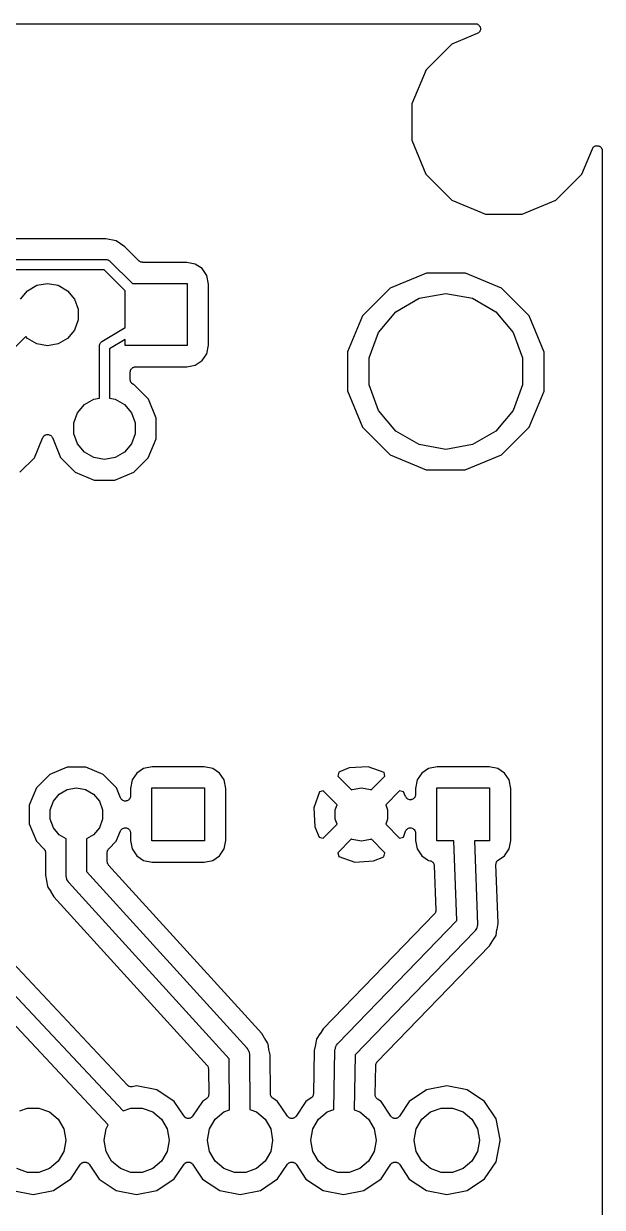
# Model space of a CAD drawing. Extents: x 150.6 to 199.4, y -149.4 to -50.6.
# Drawn here: x 185.21 to 199.42, y -79.65 to -50.58 of the extents above; entities that cross this region are included whole.
import ezdxf

# ---------------------------------------------------------------- set-up
doc = ezdxf.new("R2010")
doc.units = 0
doc.header["$MEASUREMENT"] = 0
doc.layers.add('BLACK', color=7, linetype='CONTINUOUS')

msp = doc.modelspace()

# ---------------------------------------------------------------- linework, layer by layer
at = {"layer": 'Black'}
for p, q in [((153.704, -50.583), (196.297, -50.583)), ((196.345, -50.8274), (195.723, -51.0846)), ((196.297, -50.583), (196.316, -50.5864)), ((196.316, -50.5864), (196.335, -50.5889)), ((196.335, -50.5889), (196.337, -50.5902)), ((196.337, -50.5902), (196.34, -50.5907)), ((196.34, -50.5907), (196.357, -50.6004)), ((196.362, -50.817), (196.345, -50.8274)), ((196.357, -50.6004), (196.374, -50.6093)), ((196.378, -50.8073), (196.362, -50.817)), ((196.374, -50.6093), (196.376, -50.6113)), ((196.376, -50.6113), (196.378, -50.6127)), ((196.378, -50.6127), (196.391, -50.6276)), ((196.38, -50.8052), (196.378, -50.8073)), ((196.382, -50.8037), (196.38, -50.8052)), ((196.394, -50.7883), (196.382, -50.8037)), ((196.391, -50.6276), (196.404, -50.6419)), ((196.407, -50.7735), (196.394, -50.7883)), ((196.404, -50.6419), (196.405, -50.6444)), ((196.405, -50.6444), (196.407, -50.6465)), ((196.407, -50.6465), (196.413, -50.6647)), ((196.408, -50.7709), (196.407, -50.7735)), ((196.409, -50.7687), (196.408, -50.7709)), ((196.415, -50.7503), (196.409, -50.7687)), ((196.413, -50.6647), (196.421, -50.6826)), ((196.422, -50.7321), (196.415, -50.7503)), ((196.421, -50.6826), (196.421, -50.6854)), ((196.421, -50.6854), (196.422, -50.6879)), ((196.422, -50.6879), (196.422, -50.7073)), ((196.422, -50.7073), (196.423, -50.7267)), ((196.423, -50.7267), (196.422, -50.7293)), ((196.422, -50.7293), (196.422, -50.7321)), ((195.723, -51.0846), (195.087, -51.7193)), ((195.087, -51.7193), (194.742, -52.5489)), ((194.742, -52.5489), (194.742, -53.4472)), ((194.742, -53.4472), (195.085, -54.2774)), ((198.913, -54.2807), (199.173, -53.6556)), ((199.173, -53.6556), (199.183, -53.6393)), ((199.183, -53.6393), (199.193, -53.6226)), ((199.193, -53.6226), (199.195, -53.6208)), ((199.195, -53.6208), (199.196, -53.6184)), ((199.196, -53.6184), (199.212, -53.6067)), ((199.212, -53.6067), (199.226, -53.5943)), ((199.226, -53.5943), (199.229, -53.5933)), ((199.229, -53.5933), (199.231, -53.5916)), ((199.231, -53.5916), (199.25, -53.5858)), ((199.25, -53.5858), (199.268, -53.5792)), ((199.268, -53.5792), (199.271, -53.5792)), ((199.271, -53.5792), (199.274, -53.5783)), ((199.274, -53.5783), (199.293, -53.5792)), ((199.293, -53.5792), (199.312, -53.5792)), ((199.312, -53.5792), (199.315, -53.5802)), ((199.315, -53.5802), (199.318, -53.5803)), ((199.318, -53.5803), (199.335, -53.5877)), ((199.335, -53.5877), (199.353, -53.5943)), ((199.353, -53.5943), (199.356, -53.5961)), ((199.356, -53.5961), (199.358, -53.5972)), ((199.358, -53.5972), (199.373, -53.6103)), ((199.373, -53.6103), (199.387, -53.6226)), ((199.387, -53.6226), (199.389, -53.6251)), ((199.389, -53.6251), (199.391, -53.627)), ((199.391, -53.627), (199.4, -53.6441)), ((199.4, -53.6441), (199.409, -53.6608)), ((199.409, -53.6608), (199.41, -53.6636)), ((199.41, -53.6636), (199.411, -53.6662)), ((199.411, -53.6662), (199.414, -53.6853)), ((199.414, -53.6853), (199.417, -53.7043)), ((199.417, -53.7043), (199.417, -146.297)), ((195.085, -54.2774), (195.719, -54.9131)), ((198.277, -54.9154), (198.913, -54.2807)), ((195.719, -54.9131), (196.549, -55.2576)), ((197.447, -55.2584), (198.277, -54.9154)), ((196.549, -55.2576), (197.447, -55.2584)), ((187.222, -55.867), (181.263, -55.867)), ((187.476, -55.9175), (187.222, -55.867)), ((187.691, -56.0612), (187.476, -55.9175)), ((188.037, -56.4064), (187.691, -56.0612)), ((181.25, -56.375), (187.235, -56.375)), ((187.235, -56.375), (187.24, -56.376)), ((187.24, -56.376), (187.246, -56.3755)), ((187.246, -56.3755), (187.262, -56.3797)), ((187.262, -56.3797), (187.278, -56.3825)), ((187.278, -56.3825), (187.283, -56.3853)), ((187.183, -56.625), (181.302, -56.625)), ((187.699, -57.1408), (187.183, -56.625)), ((187.283, -56.3853), (187.288, -56.3867)), ((187.288, -56.3867), (187.301, -56.3961)), ((187.301, -56.3961), (187.315, -56.4042)), ((187.315, -56.4042), (187.319, -56.4085)), ((187.319, -56.4085), (187.323, -56.4116)), ((187.323, -56.4116), (187.876, -56.964)), ((188.041, -56.4096), (188.037, -56.4064)), ((188.045, -56.4138), (188.041, -56.4096)), ((188.059, -56.4221), (188.045, -56.4138)), ((188.073, -56.4317), (188.059, -56.4221)), ((188.078, -56.4331), (188.073, -56.4317)), ((188.083, -56.4359), (188.078, -56.4331)), ((188.099, -56.4388), (188.083, -56.4359)), ((188.115, -56.4431), (188.099, -56.4388)), ((188.121, -56.4426), (188.115, -56.4431)), ((188.126, -56.4436), (188.121, -56.4426)), ((189.21, -56.4436), (188.126, -56.4436)), ((189.421, -56.4855), (189.21, -56.4436)), ((189.589, -56.5978), (189.421, -56.4855)), ((189.702, -56.7658), (189.589, -56.5978)), ((185.532, -57.0072), (185.794, -56.9611)), ((185.794, -56.9611), (186.056, -57.0072)), ((187.876, -56.964), (189.223, -56.964)), ((189.223, -56.964), (189.223, -58.488)), ((189.743, -56.9765), (189.702, -56.7658)), ((195.095, -56.7096), (194.208, -57.0762)), ((196.055, -56.7104), (195.095, -56.7096)), ((196.942, -57.0785), (196.055, -56.7104)), ((185.132, -57.3435), (185.302, -57.14)), ((185.302, -57.14), (185.532, -57.0072)), ((186.056, -57.0072), (186.286, -57.14)), ((186.286, -57.14), (186.456, -57.3435)), ((187.699, -58.0418), (187.699, -57.1408)), ((189.743, -58.4755), (189.743, -56.9765)), ((194.208, -57.0762), (193.529, -57.7544)), ((194.919, -57.326), (195.573, -57.2107)), ((195.573, -57.2107), (196.227, -57.326)), ((197.62, -57.7579), (196.942, -57.0785)), ((186.456, -57.3435), (186.547, -57.5932)), ((194.344, -57.6581), (194.919, -57.326)), ((196.227, -57.326), (196.802, -57.6581)), ((186.547, -57.5932), (186.547, -57.8588)), ((193.529, -57.7544), (193.16, -58.6409)), ((193.917, -58.1669), (194.344, -57.6581)), ((196.802, -57.6581), (197.229, -58.1669)), ((197.986, -58.6451), (197.62, -57.7579)), ((186.456, -58.1085), (186.286, -58.312)), ((186.547, -57.8588), (186.456, -58.1085)), ((187.126, -58.3891), (187.699, -58.0418)), ((185.262, -58.2644), (184.288, -59.2384)), ((185.302, -58.312), (185.262, -58.2644)), ((185.532, -58.4448), (185.302, -58.312)), ((186.286, -58.312), (186.056, -58.4448)), ((187.084, -58.4356), (187.094, -58.4177)), ((187.094, -58.4177), (187.095, -58.4168)), ((187.095, -58.4157), (187.111, -58.4025)), ((187.095, -58.4168), (187.095, -58.4157)), ((187.111, -58.4025), (187.126, -58.3891)), ((187.699, -58.3342), (187.316, -58.5664)), ((187.699, -58.488), (187.699, -58.3342)), ((193.69, -58.7909), (193.917, -58.1669)), ((197.229, -58.1669), (197.456, -58.7909)), ((185.794, -58.4909), (185.532, -58.4448)), ((186.056, -58.4448), (185.794, -58.4909)), ((187.066, -58.496), (187.07, -58.4759)), ((187.066, -59.7771), (187.066, -58.496)), ((187.07, -58.4759), (187.073, -58.4558)), ((187.073, -58.4546), (187.074, -58.4532)), ((187.073, -58.4558), (187.073, -58.4546)), ((187.074, -58.4532), (187.084, -58.4356)), ((187.316, -58.5664), (187.316, -59.7771)), ((189.223, -58.488), (187.699, -58.488)), ((189.589, -58.8542), (189.702, -58.6862)), ((189.702, -58.6862), (189.743, -58.4755)), ((193.16, -58.6409), (193.16, -59.6009)), ((197.986, -59.6051), (197.986, -58.6451)), ((189.21, -59.0084), (189.421, -58.9665)), ((189.421, -58.9665), (189.589, -58.8542)), ((193.69, -59.4551), (193.69, -58.7909)), ((197.456, -58.7909), (197.456, -59.4551)), ((187.824, -59.1354), (187.826, -59.1245)), ((187.824, -59.3229), (187.824, -59.1354)), ((187.826, -59.1134), (187.83, -59.1029)), ((187.826, -59.1245), (187.826, -59.1134)), ((187.83, -59.1029), (187.832, -59.092)), ((187.832, -59.092), (187.837, -59.0824)), ((187.837, -59.0824), (187.841, -59.0719)), ((187.841, -59.0719), (187.848, -59.0634)), ((187.848, -59.0634), (187.854, -59.0538)), ((187.854, -59.0538), (187.862, -59.0467)), ((187.862, -59.0467), (187.869, -59.0382)), ((187.869, -59.0382), (187.879, -59.0326)), ((187.879, -59.0326), (187.887, -59.0255)), ((187.887, -59.0255), (187.898, -59.0217)), ((187.898, -59.0217), (187.908, -59.0161)), ((187.908, -59.0161), (187.919, -59.0142)), ((187.919, -59.0142), (187.929, -59.0104)), ((187.929, -59.0104), (187.94, -59.0104)), ((187.94, -59.0104), (187.951, -59.0084)), ((187.951, -59.0084), (189.21, -59.0084)), ((187.825, -59.3311), (187.824, -59.3229)), ((187.825, -59.3394), (187.825, -59.3311)), ((187.829, -59.3527), (187.825, -59.3394)), ((187.832, -59.3664), (187.829, -59.3527)), ((187.836, -59.3736), (187.832, -59.3664)), ((187.838, -59.3815), (187.836, -59.3736)), ((187.847, -59.3925), (187.838, -59.3815)), ((187.854, -59.4046), (187.847, -59.3925)), ((187.86, -59.4099), (187.854, -59.4046)), ((187.865, -59.4165), (187.86, -59.4099)), ((187.877, -59.424), (187.865, -59.4165)), ((187.887, -59.4329), (187.877, -59.424)), ((187.895, -59.4358), (187.887, -59.4329)), ((187.902, -59.4402), (187.895, -59.4358)), ((187.911, -59.444), (187.902, -59.4402)), ((188.183, -59.7157), (187.911, -59.444)), ((193.917, -60.0791), (193.69, -59.4551)), ((197.456, -59.4551), (197.229, -60.0791)), ((186.699, -59.934), (186.929, -59.8012)), ((186.929, -59.8012), (187.066, -59.7771)), ((187.316, -59.7771), (187.453, -59.8012)), ((187.453, -59.8012), (187.683, -59.934)), ((188.268, -59.8015), (188.183, -59.7157)), ((188.461, -60.2685), (188.268, -59.8015)), ((193.16, -59.6009), (193.526, -60.4881)), ((197.617, -60.4916), (197.986, -59.6051)), ((186.438, -60.3872), (186.529, -60.1375)), ((186.529, -60.1375), (186.699, -59.934)), ((187.683, -59.934), (187.853, -60.1375)), ((187.853, -60.1375), (187.944, -60.3872)), ((194.344, -60.5879), (193.917, -60.0791)), ((197.229, -60.0791), (196.802, -60.5879)), ((186.438, -60.6528), (186.438, -60.3872)), ((187.944, -60.3872), (187.944, -60.6528)), ((188.461, -60.7737), (188.461, -60.2685)), ((185.674, -60.7531), (185.684, -60.7364)), ((185.684, -60.7364), (185.693, -60.7193)), ((185.693, -60.7193), (185.695, -60.7174)), ((185.695, -60.7174), (185.697, -60.7149)), ((185.697, -60.7149), (185.711, -60.7025)), ((185.711, -60.7025), (185.726, -60.6895)), ((185.726, -60.6895), (185.728, -60.6884)), ((185.728, -60.6884), (185.73, -60.6866)), ((185.73, -60.6866), (185.749, -60.68)), ((185.749, -60.68), (185.766, -60.6726)), ((185.766, -60.6726), (185.769, -60.6725)), ((185.769, -60.6725), (185.772, -60.6716)), ((185.772, -60.6716), (185.791, -60.6716)), ((185.791, -60.6716), (185.81, -60.6708)), ((185.81, -60.6708), (185.813, -60.6716)), ((185.813, -60.6716), (185.816, -60.6716)), ((185.816, -60.6716), (185.834, -60.6782)), ((185.834, -60.6782), (185.852, -60.6841)), ((185.852, -60.6841), (185.855, -60.6858)), ((185.855, -60.6858), (185.857, -60.6867)), ((185.857, -60.6867), (185.872, -60.6992)), ((185.872, -60.6992), (185.887, -60.7109)), ((185.887, -60.7109), (185.889, -60.7133)), ((185.889, -60.7133), (185.891, -60.7151)), ((185.891, -60.7151), (185.901, -60.7319)), ((185.901, -60.7319), (185.911, -60.7482)), ((186.529, -60.9025), (186.438, -60.6528)), ((187.944, -60.6528), (187.853, -60.9025)), ((193.526, -60.4881), (194.204, -61.1674)), ((194.919, -60.92), (194.344, -60.5879)), ((196.802, -60.5879), (196.227, -60.92)), ((196.938, -61.1698), (197.617, -60.4916)), ((185.473, -61.2403), (185.672, -60.7601)), ((185.672, -60.7601), (185.673, -60.7584)), ((185.673, -60.7584), (185.674, -60.7559)), ((185.674, -60.7559), (185.674, -60.7531)), ((185.911, -60.7482), (186.114, -61.2385)), ((186.699, -61.106), (186.529, -60.9025)), ((187.853, -60.9025), (187.683, -61.106)), ((188.267, -61.2403), (188.461, -60.7737)), ((195.573, -61.0353), (194.919, -60.92)), ((196.227, -60.92), (195.573, -61.0353)), ((185.115, -61.5973), (185.473, -61.2403)), ((186.114, -61.2385), (186.471, -61.596)), ((186.929, -61.2388), (186.699, -61.106)), ((187.191, -61.2849), (186.929, -61.2388)), ((187.453, -61.2388), (187.191, -61.2849)), ((187.683, -61.106), (187.453, -61.2388)), ((187.909, -61.5973), (188.267, -61.2403)), ((194.204, -61.1674), (195.091, -61.5356)), ((196.051, -61.5364), (196.938, -61.1698)), ((186.471, -61.596), (186.937, -61.7898)), ((187.443, -61.7902), (187.909, -61.5973)), ((195.091, -61.5356), (196.051, -61.5364)), ((186.937, -61.7898), (187.443, -61.7902)), ((186.271, -68.8418), (185.845, -69.0177)), ((186.731, -68.8422), (186.271, -68.8418)), ((187.157, -69.0189), (186.731, -68.8422)), ((188.152, -68.8715), (187.984, -68.9838)), ((188.363, -68.8296), (188.152, -68.8715)), ((189.637, -68.8296), (188.363, -68.8296)), ((189.848, -68.8715), (189.637, -68.8296)), ((190.016, -68.9838), (189.848, -68.8715)), ((193.199, -68.8575), (192.945, -68.963)), ((193.663, -68.8306), (193.199, -68.8575)), ((194.057, -68.9676), (193.663, -68.8306)), ((195.152, -68.8715), (194.984, -68.9838)), ((195.363, -68.8296), (195.152, -68.8715)), ((196.637, -68.8296), (195.363, -68.8296)), ((196.848, -68.8715), (196.637, -68.8296)), ((197.016, -68.9838), (196.848, -68.8715)), ((185.845, -69.0177), (185.519, -69.3432)), ((187.482, -69.3449), (187.157, -69.0189)), ((187.871, -69.1518), (187.83, -69.3625)), ((187.984, -68.9838), (187.871, -69.1518)), ((190.129, -69.1518), (190.016, -68.9838)), ((190.17, -69.3625), (190.129, -69.1518)), ((192.945, -68.963), (192.921, -69.0616)), ((192.921, -69.0616), (193.257, -69.3981)), ((193.743, -69.3981), (194.079, -69.0616)), ((194.079, -69.0616), (194.057, -68.9676)), ((194.871, -69.1518), (194.83, -69.3625)), ((194.984, -68.9838), (194.871, -69.1518)), ((197.129, -69.1518), (197.016, -68.9838)), ((197.17, -69.3625), (197.129, -69.1518)), ((185.519, -69.3432), (185.342, -69.7686)), ((186.081, -69.5002), (186.277, -69.3869)), ((186.277, -69.3869), (186.5, -69.3475)), ((186.5, -69.3475), (186.723, -69.3869)), ((186.723, -69.3869), (186.919, -69.5002)), ((187.585, -69.594), (187.482, -69.3449)), ((187.83, -69.3625), (187.83, -69.5455)), ((188.35, -70.65), (188.35, -69.35)), ((188.35, -69.35), (189.65, -69.35)), ((189.65, -69.35), (189.65, -70.65)), ((190.17, -70.6375), (190.17, -69.3625)), ((192.468, -69.4435), (192.331, -69.837)), ((192.562, -69.4208), (192.468, -69.4435)), ((192.903, -69.762), (192.562, -69.4208)), ((193.257, -69.3981), (193.277, -69.3869)), ((193.277, -69.3869), (193.5, -69.3475)), ((193.5, -69.3475), (193.723, -69.3869)), ((193.723, -69.3869), (193.743, -69.3981)), ((194.438, -69.4208), (194.097, -69.762)), ((194.537, -69.4446), (194.438, -69.4208)), ((194.585, -69.561), (194.537, -69.4446)), ((194.83, -69.3625), (194.83, -69.5124)), ((195.35, -70.65), (195.35, -69.35)), ((195.35, -69.35), (196.65, -69.35)), ((196.65, -69.35), (196.65, -70.65)), ((197.17, -70.6375), (197.17, -69.3625)), ((185.857, -69.8867), (185.935, -69.6738)), ((185.935, -69.6738), (186.081, -69.5002)), ((186.919, -69.5002), (187.065, -69.6738)), ((187.065, -69.6738), (187.143, -69.8867)), ((187.596, -69.6103), (187.585, -69.594)), ((187.605, -69.6271), (187.596, -69.6103)), ((187.607, -69.6289), (187.605, -69.6271)), ((187.609, -69.6312), (187.607, -69.6289)), ((187.624, -69.643), (187.609, -69.6312)), ((187.639, -69.6554), (187.624, -69.643)), ((187.642, -69.6564), (187.639, -69.6554)), ((187.644, -69.6581), (187.642, -69.6564)), ((187.662, -69.6639), (187.644, -69.6581)), ((187.681, -69.6705), (187.662, -69.6639)), ((187.683, -69.6705), (187.681, -69.6705)), ((187.686, -69.6714), (187.683, -69.6705)), ((187.705, -69.6705), (187.686, -69.6714)), ((187.725, -69.6705), (187.705, -69.6705)), ((187.727, -69.6696), (187.725, -69.6705)), ((187.73, -69.6695), (187.727, -69.6696)), ((187.748, -69.6621), (187.73, -69.6695)), ((187.766, -69.6554), (187.748, -69.6621)), ((187.768, -69.6537), (187.766, -69.6554)), ((187.771, -69.6526), (187.768, -69.6537)), ((187.785, -69.6395), (187.771, -69.6526)), ((187.8, -69.6271), (187.785, -69.6395)), ((187.801, -69.6247), (187.8, -69.6271)), ((187.803, -69.6229), (187.801, -69.6247)), ((187.812, -69.6057), (187.803, -69.6229)), ((187.822, -69.5889), (187.812, -69.6057)), ((187.824, -69.5838), (187.822, -69.5862)), ((187.822, -69.5862), (187.822, -69.5889)), ((187.826, -69.5645), (187.824, -69.5838)), ((187.83, -69.5455), (187.826, -69.5645)), ((194.596, -69.5773), (194.585, -69.561)), ((194.605, -69.594), (194.596, -69.5773)), ((194.607, -69.5958), (194.605, -69.594)), ((194.609, -69.5982), (194.607, -69.5958)), ((194.624, -69.6099), (194.609, -69.5982)), ((194.639, -69.6224), (194.624, -69.6099)), ((194.642, -69.6233), (194.639, -69.6224)), ((194.644, -69.625), (194.642, -69.6233)), ((194.662, -69.6308), (194.644, -69.625)), ((194.681, -69.6375), (194.662, -69.6308)), ((194.683, -69.6375), (194.681, -69.6375)), ((194.686, -69.6383), (194.683, -69.6375)), ((194.705, -69.6375), (194.686, -69.6383)), ((194.725, -69.6375), (194.705, -69.6375)), ((194.727, -69.6365), (194.725, -69.6375)), ((194.73, -69.6364), (194.727, -69.6365)), ((194.748, -69.629), (194.73, -69.6364)), ((194.766, -69.6224), (194.748, -69.629)), ((194.768, -69.6206), (194.766, -69.6224)), ((194.771, -69.6195), (194.768, -69.6206)), ((194.785, -69.6064), (194.771, -69.6195)), ((194.8, -69.594), (194.785, -69.6064)), ((194.801, -69.5916), (194.8, -69.594)), ((194.803, -69.5897), (194.801, -69.5916)), ((194.812, -69.5726), (194.803, -69.5897)), ((194.822, -69.5558), (194.812, -69.5726)), ((194.824, -69.5506), (194.822, -69.5531)), ((194.822, -69.5531), (194.822, -69.5558)), ((194.826, -69.5314), (194.824, -69.5506)), ((194.83, -69.5124), (194.826, -69.5314)), ((185.342, -69.7686), (185.342, -70.2293)), ((185.857, -70.1133), (185.857, -69.8867)), ((187.143, -69.8867), (187.143, -70.1133)), ((192.331, -69.837), (192.357, -70.3007)), ((192.857, -69.8867), (192.903, -69.762)), ((192.857, -70.1133), (192.857, -69.8867)), ((194.097, -69.762), (194.143, -69.8867)), ((194.143, -69.8867), (194.143, -70.1133)), ((185.342, -70.2293), (185.518, -70.6551)), ((185.935, -70.3262), (185.857, -70.1133)), ((186.081, -70.4998), (185.935, -70.3262)), ((187.065, -70.3262), (186.919, -70.4998)), ((187.143, -70.1133), (187.065, -70.3262)), ((187.662, -70.3362), (187.681, -70.3297)), ((187.681, -70.3297), (187.683, -70.3297)), ((187.683, -70.3297), (187.686, -70.3288)), ((187.686, -70.3288), (187.705, -70.3297)), ((187.705, -70.3297), (187.725, -70.3297)), ((187.725, -70.3297), (187.727, -70.3306)), ((187.727, -70.3306), (187.73, -70.3308)), ((187.73, -70.3308), (187.748, -70.3382)), ((192.357, -70.3007), (192.463, -70.5554)), ((192.562, -70.5792), (192.903, -70.238)), ((192.903, -70.238), (192.857, -70.1133)), ((194.143, -70.1133), (194.097, -70.238)), ((194.097, -70.238), (194.438, -70.5792)), ((194.659, -70.3369), (194.679, -70.3294)), ((194.679, -70.3294), (194.68, -70.3293)), ((194.68, -70.3293), (194.681, -70.329)), ((194.681, -70.329), (194.702, -70.329)), ((194.702, -70.329), (194.723, -70.3287)), ((194.723, -70.3287), (194.724, -70.329)), ((194.724, -70.329), (194.725, -70.329)), ((194.725, -70.329), (194.745, -70.3363)), ((186.25, -70.5976), (186.081, -70.4998)), ((186.25, -71.5), (186.25, -70.5976)), ((186.919, -70.4998), (186.75, -70.5976)), ((186.75, -70.5976), (186.75, -71.4033)), ((187.481, -70.6568), (187.585, -70.406)), ((187.585, -70.406), (187.596, -70.3898)), ((187.596, -70.3898), (187.605, -70.3731)), ((187.605, -70.3731), (187.607, -70.3713)), ((187.607, -70.3713), (187.609, -70.3688)), ((187.609, -70.3688), (187.624, -70.3571)), ((187.624, -70.3571), (187.639, -70.3447)), ((187.639, -70.3447), (187.642, -70.3438)), ((187.642, -70.3438), (187.644, -70.342)), ((187.644, -70.342), (187.662, -70.3362)), ((187.748, -70.3382), (187.766, -70.3447)), ((187.766, -70.3447), (187.768, -70.3466)), ((187.768, -70.3466), (187.771, -70.3477)), ((187.771, -70.3477), (187.785, -70.3607)), ((187.785, -70.3607), (187.8, -70.3731)), ((187.8, -70.3731), (187.801, -70.3756)), ((187.801, -70.3756), (187.803, -70.3775)), ((187.803, -70.3775), (187.812, -70.3946)), ((187.812, -70.3946), (187.822, -70.4113)), ((187.822, -70.4113), (187.822, -70.4141)), ((187.822, -70.4141), (187.824, -70.4166)), ((187.824, -70.4166), (187.826, -70.4358)), ((187.826, -70.4358), (187.83, -70.4547)), ((187.83, -70.4547), (187.83, -70.6375)), ((192.463, -70.5554), (192.562, -70.5792)), ((193.257, -70.6019), (192.921, -70.9384)), ((193.277, -70.6131), (193.257, -70.6019)), ((193.5, -70.6525), (193.277, -70.6131)), ((193.723, -70.6131), (193.5, -70.6525)), ((193.743, -70.6019), (193.723, -70.6131)), ((194.079, -70.9384), (193.743, -70.6019)), ((194.438, -70.5792), (194.532, -70.5565)), ((194.532, -70.5565), (194.583, -70.4124)), ((194.583, -70.4107), (194.594, -70.3923)), ((194.583, -70.4116), (194.583, -70.4107)), ((194.583, -70.4124), (194.583, -70.4116)), ((194.594, -70.3923), (194.604, -70.3739)), ((194.604, -70.3739), (194.605, -70.3733)), ((194.605, -70.3725), (194.621, -70.3589)), ((194.605, -70.3733), (194.605, -70.3725)), ((194.621, -70.3589), (194.638, -70.345)), ((194.638, -70.3447), (194.639, -70.3441)), ((194.638, -70.345), (194.638, -70.3447)), ((194.639, -70.3441), (194.659, -70.3369)), ((194.745, -70.3363), (194.764, -70.3432)), ((194.764, -70.3432), (194.765, -70.3438)), ((194.765, -70.3438), (194.766, -70.3441)), ((194.766, -70.3441), (194.782, -70.3577)), ((194.782, -70.3577), (194.799, -70.3711)), ((194.799, -70.3711), (194.799, -70.3719)), ((194.799, -70.3719), (194.8, -70.3725)), ((194.8, -70.3725), (194.81, -70.3908)), ((194.81, -70.3908), (194.821, -70.409)), ((194.821, -70.409), (194.821, -70.4099)), ((194.821, -70.4099), (194.822, -70.4107)), ((194.822, -70.4107), (194.826, -70.4315)), ((194.826, -70.4315), (194.83, -70.4523)), ((194.83, -70.4523), (194.829, -70.4532)), ((194.829, -70.4532), (194.83, -70.4541)), ((194.83, -70.4541), (194.83, -70.6375)), ((185.518, -70.6551), (185.705, -70.8426)), ((185.705, -70.8426), (185.708, -70.8471)), ((185.708, -70.8471), (185.712, -70.8507)), ((185.712, -70.8507), (185.721, -70.8651)), ((185.721, -70.8651), (185.73, -70.8787)), ((185.73, -70.8787), (185.732, -70.8841)), ((185.732, -70.8841), (185.734, -70.8889)), ((185.734, -70.8889), (185.737, -70.9053)), ((185.737, -70.9053), (185.742, -70.9213)), ((187.258, -70.921), (187.263, -70.9051)), ((187.263, -70.9051), (187.266, -70.8888)), ((187.266, -70.8888), (187.268, -70.8839)), ((187.268, -70.8839), (187.27, -70.8785)), ((187.27, -70.8785), (187.279, -70.8649)), ((187.279, -70.8649), (187.288, -70.8506)), ((187.288, -70.8506), (187.292, -70.847)), ((187.292, -70.847), (187.295, -70.8423)), ((187.295, -70.8423), (187.481, -70.6568)), ((187.83, -70.6375), (187.871, -70.8482)), ((187.871, -70.8482), (187.984, -71.0162)), ((189.65, -70.65), (188.35, -70.65)), ((190.016, -71.0162), (190.129, -70.8482)), ((190.129, -70.8482), (190.17, -70.6375)), ((194.83, -70.6375), (194.871, -70.8482)), ((194.871, -70.8482), (194.984, -71.0162)), ((195.774, -70.65), (195.35, -70.65)), ((195.846, -72.6027), (195.774, -70.65)), ((196.65, -70.65), (196.274, -70.65)), ((196.274, -70.65), (196.35, -72.6907)), ((197.016, -71.0162), (197.129, -70.8482)), ((197.129, -70.8482), (197.17, -70.6375)), ((185.742, -70.9213), (185.741, -70.9269)), ((185.741, -70.9269), (185.742, -70.9323)), ((185.742, -70.9323), (185.742, -71.4875)), ((187.259, -70.9267), (187.258, -70.921)), ((187.258, -70.9322), (187.259, -70.9267)), ((187.258, -71.1579), (187.258, -70.9322)), ((187.258, -71.1604), (187.258, -71.1579)), ((187.258, -71.1629), (187.258, -71.1604)), ((187.262, -71.182), (187.258, -71.1629)), ((187.266, -71.2013), (187.262, -71.182)), ((187.267, -71.2035), (187.266, -71.2013)), ((187.267, -71.206), (187.267, -71.2035)), ((187.278, -71.2225), (187.267, -71.206)), ((187.984, -71.0162), (188.152, -71.1285)), ((188.152, -71.1285), (188.363, -71.1704)), ((188.363, -71.1704), (189.637, -71.1704)), ((189.637, -71.1704), (189.848, -71.1285)), ((189.848, -71.1285), (190.016, -71.0162)), ((192.921, -70.9384), (192.943, -71.0324)), ((192.943, -71.0324), (193.337, -71.1694)), ((193.337, -71.1694), (193.801, -71.1425)), ((193.801, -71.1425), (194.055, -71.037)), ((194.055, -71.037), (194.079, -70.9384)), ((194.984, -71.0162), (195.152, -71.1285)), ((195.152, -71.1285), (195.186, -71.1353)), ((195.186, -71.1353), (195.203, -71.142)), ((195.203, -71.142), (195.22, -71.1476)), ((195.22, -71.1476), (195.223, -71.1499)), ((195.223, -71.1499), (195.227, -71.1513)), ((195.227, -71.1513), (195.241, -71.1634)), ((195.241, -71.1634), (195.255, -71.1747)), ((195.255, -71.1747), (195.257, -71.1779)), ((195.257, -71.1779), (195.26, -71.1804)), ((195.26, -71.1804), (195.269, -71.1965)), ((195.269, -71.1965), (195.279, -71.212)), ((196.807, -71.2106), (196.809, -71.1904)), ((196.809, -71.1904), (196.81, -71.1888)), ((196.81, -71.187), (196.82, -71.169)), ((196.81, -71.1888), (196.81, -71.187)), ((196.82, -71.169), (196.829, -71.1508)), ((196.829, -71.1508), (196.83, -71.1496)), ((196.83, -71.1496), (196.831, -71.148)), ((196.831, -71.148), (196.846, -71.1344)), ((196.846, -71.1344), (196.86, -71.1203)), ((196.86, -71.1203), (197.016, -71.0162)), ((187.754, -76.6503), (182.792, -71.3569)), ((185.742, -71.4875), (185.769, -71.6243)), ((186.75, -71.4033), (190.685, -75.7318)), ((187.288, -71.2395), (187.278, -71.2225)), ((187.29, -71.2411), (187.288, -71.2395)), ((187.291, -71.2433), (187.29, -71.2411)), ((191.052, -75.3809), (187.291, -71.2433)), ((195.279, -71.212), (195.279, -71.2157)), ((195.279, -71.2157), (195.281, -71.219)), ((195.281, -71.219), (195.284, -71.2372)), ((195.284, -71.2372), (195.288, -71.2552)), ((195.288, -71.2552), (195.329, -72.351)), ((196.804, -71.2306), (196.807, -71.2106)), ((196.857, -72.6719), (196.804, -71.2306)), ((182.25, -71.5212), (187.647, -77.2796)), ((185.769, -71.6243), (185.769, -71.6274)), ((185.769, -71.6274), (185.77, -71.6302)), ((185.77, -71.6302), (185.789, -71.7587)), ((185.789, -71.7587), (185.795, -71.7726)), ((185.795, -71.7726), (185.8, -71.7865)), ((185.8, -71.7865), (185.872, -71.8945)), ((186.251, -71.5049), (186.25, -71.5)), ((186.25, -71.5099), (186.251, -71.5049)), ((186.258, -71.5476), (186.25, -71.5099)), ((186.265, -71.5855), (186.258, -71.5476)), ((186.268, -71.5899), (186.265, -71.5855)), ((186.269, -71.5948), (186.268, -71.5899)), ((186.289, -71.6273), (186.269, -71.5948)), ((186.308, -71.6607), (186.289, -71.6273)), ((186.312, -71.6639), (186.308, -71.6607)), ((186.315, -71.6682), (186.312, -71.6639)), ((190.251, -75.9977), (186.315, -71.6682)), ((187.285, -77.6244), (181.818, -71.791)), ((185.872, -71.8945), (185.874, -71.8973)), ((185.874, -71.8973), (185.876, -71.8996)), ((185.876, -71.8996), (185.948, -72.0191)), ((185.948, -72.0191), (189.712, -76.1603)), ((195.328, -72.3647), (195.325, -72.3795)), ((195.329, -72.351), (195.328, -72.3578)), ((195.328, -72.3578), (195.328, -72.3647)), ((195.293, -72.444), (192.564, -75.2639)), ((192.92, -75.6261), (195.846, -72.6027)), ((195.297, -72.4383), (195.293, -72.444)), ((195.302, -72.4337), (195.297, -72.4383)), ((195.309, -72.4201), (195.302, -72.4337)), ((195.318, -72.4075), (195.309, -72.4201)), ((195.319, -72.4008), (195.318, -72.4075)), ((195.323, -72.3947), (195.319, -72.4008)), ((195.325, -72.3795), (195.323, -72.3947)), ((196.28, -72.8739), (193.348, -75.9031)), ((196.287, -72.8626), (196.28, -72.8739)), ((196.297, -72.8535), (196.287, -72.8626)), ((196.311, -72.8269), (196.297, -72.8535)), ((196.328, -72.8019), (196.311, -72.8269)), ((196.332, -72.7888), (196.328, -72.8019)), ((196.338, -72.7768), (196.332, -72.7888)), ((196.342, -72.7469), (196.338, -72.7768)), ((196.349, -72.7177), (196.342, -72.7469)), ((196.35, -72.6907), (196.348, -72.7042)), ((196.348, -72.7042), (196.349, -72.7177)), ((196.807, -72.971), (196.83, -72.8264)), ((196.83, -72.8264), (196.831, -72.8252)), ((196.831, -72.8238), (196.858, -72.675)), ((196.831, -72.8252), (196.831, -72.8238)), ((196.858, -72.6726), (196.857, -72.6719)), ((196.858, -72.675), (196.858, -72.6726)), ((193.887, -76.0765), (196.645, -73.2271)), ((196.645, -73.2268), (196.647, -73.225)), ((196.645, -73.2271), (196.645, -73.2268)), ((196.647, -73.225), (196.726, -73.0962)), ((196.726, -73.0962), (196.727, -73.0952)), ((196.727, -73.0952), (196.728, -73.094)), ((196.728, -73.094), (196.807, -72.971)), ((192.564, -75.2639), (192.485, -75.3859)), ((191.122, -75.4969), (191.052, -75.3809)), ((191.125, -75.4996), (191.122, -75.4969)), ((191.126, -75.503), (191.125, -75.4996)), ((191.195, -75.6042), (191.126, -75.503)), ((192.399, -75.5149), (192.374, -75.6526)), ((192.401, -75.5097), (192.399, -75.5149)), ((192.403, -75.5044), (192.401, -75.5097)), ((192.483, -75.3895), (192.403, -75.5044)), ((192.484, -75.3875), (192.483, -75.3895)), ((192.485, -75.3859), (192.484, -75.3875)), ((190.685, -75.7318), (190.687, -75.7351)), ((190.687, -75.7351), (190.69, -75.7375)), ((190.69, -75.7375), (190.71, -75.7717)), ((190.71, -75.7717), (190.731, -75.8052)), ((190.731, -75.8052), (190.732, -75.809)), ((190.732, -75.809), (190.734, -75.8123)), ((190.734, -75.8123), (190.741, -75.8513)), ((190.741, -75.8513), (190.75, -75.8901)), ((191.195, -75.6046), (191.195, -75.6042)), ((191.203, -75.6243), (191.195, -75.6046)), ((191.211, -75.6441), (191.203, -75.6243)), ((191.211, -75.6444), (191.211, -75.6441)), ((191.229, -75.7657), (191.211, -75.6444)), ((191.23, -75.7691), (191.229, -75.7657)), ((191.23, -75.7728), (191.23, -75.7691)), ((191.258, -75.9053), (191.23, -75.7728)), ((192.342, -75.7987), (192.323, -76.859)), ((192.373, -75.6569), (192.342, -75.7987)), ((192.374, -75.6526), (192.373, -75.6547)), ((192.373, -75.6547), (192.373, -75.6569)), ((192.824, -77.2445), (192.85, -75.7955)), ((192.85, -75.7955), (192.851, -75.7889)), ((192.851, -75.7823), (192.86, -75.7465)), ((192.851, -75.7889), (192.851, -75.7823)), ((192.86, -75.7465), (192.867, -75.7102)), ((192.867, -75.7102), (192.87, -75.7045)), ((192.87, -75.7045), (192.872, -75.6981)), ((192.872, -75.6981), (192.892, -75.6675)), ((192.892, -75.6675), (192.911, -75.6358)), ((192.911, -75.6358), (192.917, -75.6317)), ((192.917, -75.6317), (192.92, -75.6261)), ((190.263, -77.2521), (190.251, -75.9977)), ((190.75, -75.8901), (190.749, -75.8939)), ((190.749, -75.8939), (190.75, -75.8976)), ((190.75, -75.8976), (190.763, -77.2469)), ((191.267, -76.8645), (191.258, -75.9053)), ((193.348, -75.9031), (193.324, -77.2545)), ((193.852, -76.1558), (193.856, -76.1376)), ((193.856, -76.1376), (193.86, -76.1192)), ((193.86, -76.1192), (193.862, -76.1163)), ((193.862, -76.1163), (193.863, -76.113)), ((193.863, -76.113), (193.873, -76.0975)), ((193.873, -76.0975), (193.883, -76.0814)), ((193.883, -76.0814), (193.885, -76.0793)), ((193.885, -76.0793), (193.887, -76.0765)), ((189.712, -76.1603), (189.713, -76.1619)), ((189.713, -76.1619), (189.715, -76.1632)), ((189.715, -76.1632), (189.725, -76.1805)), ((189.725, -76.1805), (189.736, -76.1976)), ((189.736, -76.1976), (189.736, -76.1995)), ((189.736, -76.1995), (189.737, -76.2012)), ((189.737, -76.2012), (189.741, -76.221)), ((189.741, -76.221), (189.745, -76.2407)), ((189.745, -76.2407), (189.745, -76.2426)), ((189.745, -76.2426), (189.745, -76.2445)), ((189.745, -76.2445), (189.751, -76.8765)), ((193.838, -76.8819), (193.852, -76.1625)), ((193.852, -76.1592), (193.852, -76.1558)), ((193.852, -76.1625), (193.852, -76.1592)), ((187.77, -76.6623), (187.754, -76.6503)), ((187.785, -76.6748), (187.77, -76.6623)), ((187.787, -76.6755), (187.785, -76.6748)), ((187.789, -76.6767), (187.787, -76.6755)), ((187.808, -76.6825), (187.789, -76.6767)), ((187.827, -76.689), (187.808, -76.6825)), ((187.829, -76.6889), (187.827, -76.689)), ((187.831, -76.6895), (187.829, -76.6889)), ((187.851, -76.6884), (187.831, -76.6895)), ((187.871, -76.688), (187.851, -76.6884)), ((187.98, -76.6664), (187.871, -76.688)), ((188.48, -76.7658), (187.98, -76.6664)), ((195.6, -76.6664), (195.1, -76.7658)), ((196.1, -76.7658), (195.6, -76.6664)), ((188.903, -77.0488), (188.48, -76.7658)), ((189.695, -76.9833), (189.597, -77.0487)), ((189.708, -76.9705), (189.695, -76.9833)), ((189.722, -76.9584), (189.708, -76.9705)), ((189.724, -76.9553), (189.722, -76.9584)), ((189.727, -76.9528), (189.724, -76.9553)), ((189.735, -76.9361), (189.727, -76.9528)), ((189.744, -76.92), (189.735, -76.9361)), ((189.745, -76.9165), (189.744, -76.92)), ((189.746, -76.9132), (189.745, -76.9165)), ((189.748, -76.8948), (189.746, -76.9132)), ((189.751, -76.8765), (189.748, -76.8948)), ((191.27, -76.8816), (191.267, -76.8645)), ((191.272, -76.8989), (191.27, -76.8816)), ((191.274, -76.9032), (191.272, -76.8989)), ((191.275, -76.9079), (191.274, -76.9032)), ((191.284, -76.9228), (191.275, -76.9079)), ((191.292, -76.9384), (191.284, -76.9228)), ((191.295, -76.9417), (191.292, -76.9384)), ((191.298, -76.9459), (191.295, -76.9417)), ((191.311, -76.9569), (191.298, -76.9459)), ((191.324, -76.9689), (191.311, -76.9569)), ((191.443, -77.0488), (191.324, -76.9689)), ((192.266, -76.9623), (192.137, -77.0488)), ((192.278, -76.9507), (192.266, -76.9623)), ((192.291, -76.9401), (192.278, -76.9507)), ((192.294, -76.9355), (192.291, -76.9401)), ((192.298, -76.9318), (192.294, -76.9355)), ((192.305, -76.9167), (192.298, -76.9318)), ((192.314, -76.9023), (192.305, -76.9167)), ((192.315, -76.8971), (192.314, -76.9023)), ((192.318, -76.8923), (192.315, -76.8971)), ((192.319, -76.8756), (192.318, -76.8923)), ((192.323, -76.859), (192.319, -76.8756)), ((193.841, -76.9007), (193.838, -76.8819)), ((193.844, -76.9197), (193.841, -76.9007)), ((193.845, -76.9224), (193.844, -76.9197)), ((193.845, -76.9254), (193.845, -76.9224)), ((193.855, -76.9421), (193.845, -76.9254)), ((193.863, -76.9593), (193.855, -76.9421)), ((193.865, -76.9614), (193.863, -76.9593)), ((193.867, -76.964), (193.865, -76.9614)), ((193.881, -76.9766), (193.867, -76.964)), ((193.895, -76.9898), (193.881, -76.9766)), ((193.983, -77.0488), (193.895, -76.9898)), ((195.1, -76.7658), (194.677, -77.0487)), ((196.523, -77.0488), (196.1, -76.7658)), ((185.108, -77.2795), (185.301, -77.2091)), ((185.301, -77.2091), (185.579, -77.2091)), ((185.579, -77.2091), (185.84, -77.3041)), ((185.84, -77.3041), (186.053, -77.4827)), ((187.647, -77.2796), (187.841, -77.2091)), ((187.841, -77.2091), (188.119, -77.2091)), ((188.119, -77.2091), (188.38, -77.3041)), ((188.38, -77.3041), (188.593, -77.4827)), ((189.144, -77.4098), (188.903, -77.0488)), ((189.597, -77.0487), (189.356, -77.4098)), ((189.907, -77.4827), (190.12, -77.3041)), ((190.12, -77.3041), (190.263, -77.2521)), ((190.763, -77.2469), (190.92, -77.3041)), ((190.92, -77.3041), (191.133, -77.4827)), ((191.684, -77.4098), (191.443, -77.0488)), ((192.137, -77.0488), (191.896, -77.4098)), ((192.447, -77.4827), (192.66, -77.3041)), ((192.66, -77.3041), (192.824, -77.2445)), ((193.324, -77.2545), (193.46, -77.3041)), ((193.46, -77.3041), (193.673, -77.4827)), ((194.224, -77.4098), (193.983, -77.0488)), ((194.677, -77.0487), (194.436, -77.4098)), ((194.987, -77.4827), (195.2, -77.3041)), ((195.2, -77.3041), (195.461, -77.2091)), ((195.461, -77.2091), (195.739, -77.2091)), ((195.739, -77.2091), (196, -77.3041)), ((196, -77.3041), (196.213, -77.4827)), ((196.806, -77.4723), (196.523, -77.0488)), ((186.053, -77.4827), (186.192, -77.7233)), ((188.593, -77.4827), (188.732, -77.7233)), ((189.154, -77.4198), (189.144, -77.4098)), ((189.162, -77.431), (189.154, -77.4198)), ((189.169, -77.4357), (189.162, -77.431)), ((189.175, -77.4417), (189.169, -77.4357)), ((189.187, -77.4478), (189.175, -77.4417)), ((189.199, -77.4555), (189.187, -77.4478)), ((189.207, -77.4575), (189.199, -77.4555)), ((189.214, -77.4612), (189.207, -77.4575)), ((189.228, -77.4627), (189.214, -77.4612)), ((189.242, -77.466), (189.228, -77.4627)), ((189.25, -77.4651), (189.242, -77.466)), ((189.258, -77.466), (189.25, -77.4651)), ((189.272, -77.4627), (189.258, -77.466)), ((189.286, -77.4612), (189.272, -77.4627)), ((189.293, -77.4575), (189.286, -77.4612)), ((189.301, -77.4555), (189.293, -77.4575)), ((189.313, -77.4478), (189.301, -77.4555)), ((189.325, -77.4417), (189.313, -77.4478)), ((189.331, -77.4357), (189.325, -77.4417)), ((189.338, -77.431), (189.331, -77.4357)), ((189.346, -77.4198), (189.338, -77.431)), ((189.356, -77.4098), (189.346, -77.4198)), ((189.768, -77.7233), (189.907, -77.4827)), ((191.133, -77.4827), (191.272, -77.7233)), ((191.694, -77.4198), (191.684, -77.4098)), ((191.702, -77.431), (191.694, -77.4198)), ((191.709, -77.4357), (191.702, -77.431)), ((191.715, -77.4417), (191.709, -77.4357)), ((191.727, -77.4478), (191.715, -77.4417)), ((191.739, -77.4555), (191.727, -77.4478)), ((191.747, -77.4575), (191.739, -77.4555)), ((191.754, -77.4612), (191.747, -77.4575)), ((191.768, -77.4627), (191.754, -77.4612)), ((191.782, -77.466), (191.768, -77.4627)), ((191.79, -77.4651), (191.782, -77.466)), ((191.798, -77.466), (191.79, -77.4651)), ((191.812, -77.4627), (191.798, -77.466)), ((191.826, -77.4612), (191.812, -77.4627)), ((191.833, -77.4575), (191.826, -77.4612)), ((191.841, -77.4555), (191.833, -77.4575)), ((191.853, -77.4478), (191.841, -77.4555)), ((191.865, -77.4417), (191.853, -77.4478)), ((191.871, -77.4357), (191.865, -77.4417)), ((191.878, -77.431), (191.871, -77.4357)), ((191.886, -77.4198), (191.878, -77.431)), ((191.896, -77.4098), (191.886, -77.4198)), ((192.308, -77.7233), (192.447, -77.4827)), ((193.673, -77.4827), (193.812, -77.7233)), ((194.234, -77.4198), (194.224, -77.4098)), ((194.242, -77.431), (194.234, -77.4198)), ((194.249, -77.4357), (194.242, -77.431)), ((194.255, -77.4417), (194.249, -77.4357)), ((194.267, -77.4478), (194.255, -77.4417)), ((194.279, -77.4555), (194.267, -77.4478)), ((194.287, -77.4575), (194.279, -77.4555)), ((194.294, -77.4612), (194.287, -77.4575)), ((194.308, -77.4627), (194.294, -77.4612)), ((194.322, -77.466), (194.308, -77.4627)), ((194.33, -77.4651), (194.322, -77.466)), ((194.338, -77.466), (194.33, -77.4651)), ((194.352, -77.4627), (194.338, -77.466)), ((194.366, -77.4612), (194.352, -77.4627)), ((194.373, -77.4575), (194.366, -77.4612)), ((194.381, -77.4555), (194.373, -77.4575)), ((194.393, -77.4478), (194.381, -77.4555)), ((194.405, -77.4417), (194.393, -77.4478)), ((194.411, -77.4357), (194.405, -77.4417)), ((194.418, -77.431), (194.411, -77.4357)), ((194.426, -77.4198), (194.418, -77.431)), ((194.436, -77.4098), (194.426, -77.4198)), ((194.848, -77.7233), (194.987, -77.4827)), ((196.213, -77.4827), (196.352, -77.7233)), ((196.908, -77.9844), (196.806, -77.4723)), ((186.192, -77.7233), (186.24, -77.9969)), ((187.18, -77.9969), (187.228, -77.7233)), ((187.228, -77.7233), (187.285, -77.6244)), ((188.732, -77.7233), (188.78, -77.9969)), ((189.72, -77.9969), (189.768, -77.7233)), ((191.272, -77.7233), (191.32, -77.9969)), ((192.26, -77.9969), (192.308, -77.7233)), ((193.812, -77.7233), (193.86, -77.9969)), ((194.8, -77.9969), (194.848, -77.7233)), ((196.352, -77.7233), (196.4, -77.9969)), ((186.24, -78.0031), (186.192, -78.2767)), ((186.24, -77.9969), (186.24, -78.0031)), ((187.18, -78.0031), (187.18, -77.9969)), ((187.228, -78.2767), (187.18, -78.0031)), ((188.78, -78.0031), (188.732, -78.2767)), ((188.78, -77.9969), (188.78, -78.0031)), ((189.72, -78.0031), (189.72, -77.9969)), ((189.768, -78.2767), (189.72, -78.0031)), ((191.32, -78.0031), (191.272, -78.2767)), ((191.32, -77.9969), (191.32, -78.0031)), ((192.26, -78.0031), (192.26, -77.9969)), ((192.308, -78.2767), (192.26, -78.0031)), ((193.86, -78.0031), (193.812, -78.2767)), ((193.86, -77.9969), (193.86, -78.0031)), ((194.8, -78.0031), (194.8, -77.9969)), ((194.848, -78.2767), (194.8, -78.0031)), ((196.4, -78.0031), (196.352, -78.2767)), ((196.4, -77.9969), (196.4, -78.0031)), ((196.806, -78.5277), (196.908, -78.0156)), ((196.908, -78.0156), (196.908, -77.9844)), ((186.192, -78.2767), (186.053, -78.5173)), ((187.367, -78.5173), (187.228, -78.2767)), ((188.732, -78.2767), (188.593, -78.5173)), ((189.907, -78.5173), (189.768, -78.2767)), ((191.272, -78.2767), (191.133, -78.5173)), ((192.447, -78.5173), (192.308, -78.2767)), ((193.812, -78.2767), (193.673, -78.5173)), ((194.987, -78.5173), (194.848, -78.2767)), ((196.352, -78.2767), (196.213, -78.5173)), ((185.301, -78.7909), (185.04, -78.6959)), ((185.84, -78.6959), (185.579, -78.7909)), ((186.053, -78.5173), (185.84, -78.6959)), ((186.363, -78.9512), (186.604, -78.5902)), ((186.604, -78.5902), (186.614, -78.5802)), ((186.614, -78.5802), (186.622, -78.569)), ((186.622, -78.569), (186.629, -78.5643)), ((186.629, -78.5643), (186.635, -78.5583)), ((186.635, -78.5583), (186.647, -78.5522)), ((186.647, -78.5522), (186.659, -78.5445)), ((186.659, -78.5445), (186.667, -78.5425)), ((186.667, -78.5425), (186.674, -78.5388)), ((186.674, -78.5388), (186.688, -78.5373)), ((186.688, -78.5373), (186.702, -78.534)), ((186.702, -78.534), (186.71, -78.5349)), ((186.71, -78.5349), (186.718, -78.534)), ((186.718, -78.534), (186.732, -78.5373)), ((186.732, -78.5373), (186.746, -78.5388)), ((186.746, -78.5388), (186.753, -78.5425)), ((186.753, -78.5425), (186.761, -78.5445)), ((186.761, -78.5445), (186.773, -78.5522)), ((186.773, -78.5522), (186.785, -78.5583)), ((186.785, -78.5583), (186.791, -78.5643)), ((186.791, -78.5643), (186.798, -78.569)), ((186.798, -78.569), (186.806, -78.5802)), ((186.806, -78.5802), (186.816, -78.5902)), ((186.816, -78.5902), (187.057, -78.9513)), ((187.58, -78.6959), (187.367, -78.5173)), ((187.841, -78.7909), (187.58, -78.6959)), ((188.38, -78.6959), (188.119, -78.7909)), ((188.593, -78.5173), (188.38, -78.6959)), ((188.903, -78.9512), (189.144, -78.5902)), ((189.144, -78.5902), (189.154, -78.5802)), ((189.154, -78.5802), (189.162, -78.569)), ((189.162, -78.569), (189.169, -78.5643)), ((189.169, -78.5643), (189.175, -78.5583)), ((189.175, -78.5583), (189.187, -78.5522)), ((189.187, -78.5522), (189.199, -78.5445)), ((189.199, -78.5445), (189.207, -78.5425)), ((189.207, -78.5425), (189.214, -78.5388)), ((189.214, -78.5388), (189.228, -78.5373)), ((189.228, -78.5373), (189.242, -78.534)), ((189.242, -78.534), (189.25, -78.5349)), ((189.25, -78.5349), (189.258, -78.534)), ((189.258, -78.534), (189.272, -78.5373)), ((189.272, -78.5373), (189.286, -78.5388)), ((189.286, -78.5388), (189.293, -78.5425)), ((189.293, -78.5425), (189.301, -78.5445)), ((189.301, -78.5445), (189.313, -78.5522)), ((189.313, -78.5522), (189.325, -78.5583)), ((189.325, -78.5583), (189.331, -78.5643)), ((189.331, -78.5643), (189.338, -78.569)), ((189.338, -78.569), (189.346, -78.5802)), ((189.346, -78.5802), (189.356, -78.5902)), ((189.356, -78.5902), (189.597, -78.9513)), ((190.12, -78.6959), (189.907, -78.5173)), ((190.381, -78.7909), (190.12, -78.6959)), ((190.92, -78.6959), (190.659, -78.7909)), ((191.133, -78.5173), (190.92, -78.6959)), ((191.443, -78.9512), (191.684, -78.5902)), ((191.684, -78.5902), (191.694, -78.5802)), ((191.694, -78.5802), (191.702, -78.569)), ((191.702, -78.569), (191.709, -78.5643)), ((191.709, -78.5643), (191.715, -78.5583)), ((191.715, -78.5583), (191.727, -78.5522)), ((191.727, -78.5522), (191.739, -78.5445)), ((191.739, -78.5445), (191.747, -78.5425)), ((191.747, -78.5425), (191.754, -78.5388)), ((191.754, -78.5388), (191.768, -78.5373)), ((191.768, -78.5373), (191.782, -78.534)), ((191.782, -78.534), (191.79, -78.5349)), ((191.79, -78.5349), (191.798, -78.534)), ((191.798, -78.534), (191.812, -78.5373)), ((191.812, -78.5373), (191.826, -78.5388)), ((191.826, -78.5388), (191.833, -78.5425)), ((191.833, -78.5425), (191.841, -78.5445)), ((191.841, -78.5445), (191.853, -78.5522)), ((191.853, -78.5522), (191.865, -78.5583)), ((191.865, -78.5583), (191.871, -78.5643)), ((191.871, -78.5643), (191.878, -78.569)), ((191.878, -78.569), (191.886, -78.5802)), ((191.886, -78.5802), (191.896, -78.5902)), ((191.896, -78.5902), (192.137, -78.9513)), ((192.66, -78.6959), (192.447, -78.5173)), ((192.921, -78.7909), (192.66, -78.6959)), ((193.46, -78.6959), (193.199, -78.7909)), ((193.673, -78.5173), (193.46, -78.6959)), ((193.983, -78.9512), (194.224, -78.5902)), ((194.224, -78.5902), (194.234, -78.5802)), ((194.234, -78.5802), (194.242, -78.569)), ((194.242, -78.569), (194.249, -78.5643)), ((194.249, -78.5643), (194.255, -78.5583)), ((194.255, -78.5583), (194.267, -78.5522)), ((194.267, -78.5522), (194.279, -78.5445)), ((194.279, -78.5445), (194.287, -78.5425)), ((194.287, -78.5425), (194.294, -78.5388)), ((194.294, -78.5388), (194.308, -78.5373)), ((194.308, -78.5373), (194.322, -78.534)), ((194.322, -78.534), (194.33, -78.5349)), ((194.33, -78.5349), (194.338, -78.534)), ((194.338, -78.534), (194.352, -78.5373)), ((194.352, -78.5373), (194.366, -78.5388)), ((194.366, -78.5388), (194.373, -78.5425)), ((194.373, -78.5425), (194.381, -78.5445)), ((194.381, -78.5445), (194.393, -78.5522)), ((194.393, -78.5522), (194.405, -78.5583)), ((194.405, -78.5583), (194.411, -78.5643)), ((194.411, -78.5643), (194.418, -78.569)), ((194.418, -78.569), (194.426, -78.5802)), ((194.426, -78.5802), (194.436, -78.5902)), ((194.436, -78.5902), (194.677, -78.9513)), ((195.2, -78.6959), (194.987, -78.5173)), ((195.461, -78.7909), (195.2, -78.6959)), ((196, -78.6959), (195.739, -78.7909)), ((196.213, -78.5173), (196, -78.6959)), ((196.523, -78.9512), (196.806, -78.5277)), ((185.579, -78.7909), (185.301, -78.7909)), ((185.94, -79.2342), (186.363, -78.9512)), ((187.057, -78.9513), (187.48, -79.2342)), ((188.119, -78.7909), (187.841, -78.7909)), ((188.48, -79.2342), (188.903, -78.9512)), ((189.597, -78.9513), (190.02, -79.2342)), ((190.659, -78.7909), (190.381, -78.7909)), ((191.02, -79.2342), (191.443, -78.9512)), ((192.137, -78.9513), (192.56, -79.2342)), ((193.199, -78.7909), (192.921, -78.7909)), ((193.56, -79.2342), (193.983, -78.9512)), ((194.677, -78.9513), (195.1, -79.2342)), ((195.739, -78.7909), (195.461, -78.7909)), ((196.1, -79.2342), (196.523, -78.9512)), ((184.94, -79.2342), (185.44, -79.3336)), ((185.44, -79.3336), (185.94, -79.2342)), ((187.48, -79.2342), (187.98, -79.3336)), ((187.98, -79.3336), (188.48, -79.2342)), ((190.02, -79.2342), (190.52, -79.3336)), ((190.52, -79.3336), (191.02, -79.2342)), ((192.56, -79.2342), (193.06, -79.3336)), ((193.06, -79.3336), (193.56, -79.2342)), ((195.1, -79.2342), (195.6, -79.3336)), ((195.6, -79.3336), (196.1, -79.2342))]:
    msp.add_line(p, q, dxfattribs=at)

doc.saveas('drawing.dxf')
